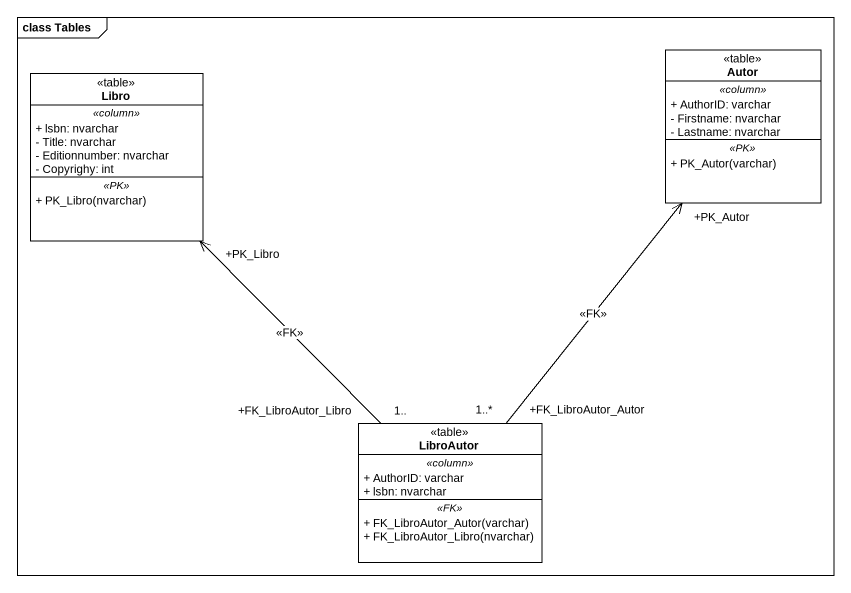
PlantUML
@startuml
mainframe class Tables
hide circle
hide empty members
skinparam classAttributeIconSize 0
class Libro <<table>> {
  .. <<column>> ..
  + lsbn: nvarchar
  - Title: nvarchar
  - Editionnumber: nvarchar
  - Copyrighy: int
  .. <<PK>> ..
  + PK_Libro(nvarchar)
}
class Autor <<table>> {
  .. <<column>> ..
  + AuthorID: varchar
  - Firstname: nvarchar
  - Lastname: nvarchar
  .. <<PK>> ..
  + PK_Autor(varchar)
}
class LibroAutor <<table>> {
  .. <<column>> ..
  + AuthorID: varchar
  + lsbn: nvarchar
  .. <<FK>> ..
  + FK_LibroAutor_Autor(varchar)
  + FK_LibroAutor_Libro(nvarchar)
}
LibroAutor "+FK_LibroAutor_Libro\n1.." -up-> "+PK_Libro" Libro : <<FK>>
LibroAutor "+FK_LibroAutor_Autor\n1..*" -up-> "+PK_Autor" Autor : <<FK>>
@enduml
